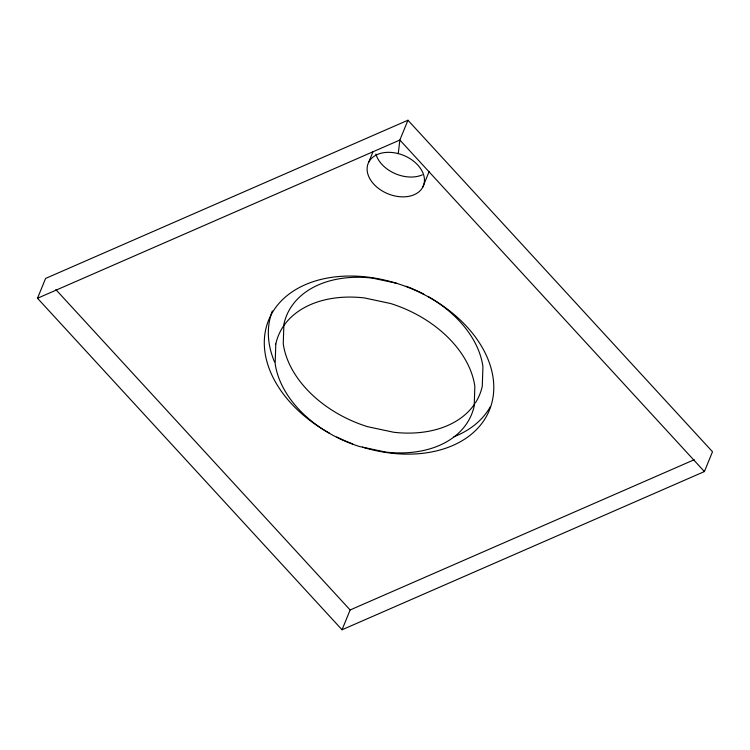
<?xml version="1.0" encoding="UTF-8"?>
<svg xmlns="http://www.w3.org/2000/svg" width="750" height="750" viewBox="0 0 750 750"><rect width="100%" height="100%" fill="white"/><g stroke="black" fill="none" stroke-linecap="round" stroke-linejoin="round"><path stroke-width="1.12" d="M398.259 153.609L399.862 140.034L407.953 120.225L712.5 451.744L704.409 471.562L342.047 629.775L37.5 298.256L45.591 278.438L407.953 120.225M368.822 161.991L373.078 151.556M422.747 187.2A29.803 20.747 22.2 0 0 390.778 152.4A29.803 20.747 22.2 0 0 373.819 184.181A29.803 20.747 22.2 0 0 422.747 187.2L429.131 171.553M342.047 629.775L350.138 609.966L694.275 459.703M37.5 298.256L399.862 140.034L704.409 471.562M396.656 283.266L372.431 278.109A104.325 72.6 22.2 0 0 283.894 324.188L283.247 343.744A104.325 72.6 22.2 0 0 367.538 426.675L393.741 432.262A104.325 72.6 22.2 0 0 474.881 403.631M55.875 289.631L350.138 609.966M406.134 286.256A104.325 72.6 22.2 0 1 423.778 294.15M427.894 296.409A104.325 72.6 22.2 0 1 482.925 366.619L482.288 386.184A104.325 72.6 22.2 0 1 475.491 402.694M329.644 433.275A119.222 82.969 22.2 0 1 304.913 284.85A119.222 82.969 22.2 0 1 489.356 362.831A119.222 82.969 22.2 0 1 362.531 447.178M352.659 443.85A119.222 82.969 22.2 0 1 336.788 437.006M422.325 174.872A29.803 20.747 22.2 0 1 375.863 154.003M490.406 406.603A119.222 82.969 22.2 0 1 453.9 436.809M274.537 361.988A119.222 82.969 22.2 0 1 272.372 310.969M275.803 343.997L275.156 363.562A104.325 72.6 22.2 0 0 359.447 446.494L385.65 452.081A104.325 72.6 22.2 0 0 474.197 406.003L474.844 386.438A104.325 72.6 22.2 0 0 390.553 303.506L364.35 297.919A104.325 72.6 22.2 0 0 275.803 343.997"/></g></svg>
